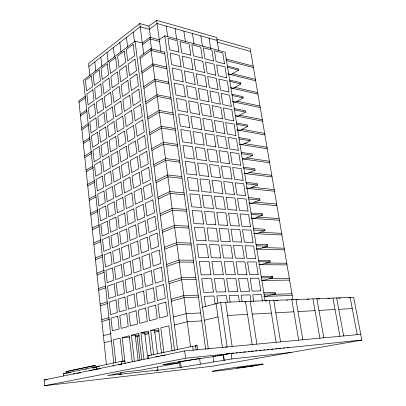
<?xml version="1.0" encoding="UTF-8"?>
<svg xmlns="http://www.w3.org/2000/svg" width="406" height="406" viewBox="0 0 406 406"><rect width="100%" height="100%" fill="white"/><g stroke="black" fill="none" stroke-linecap="round" stroke-linejoin="round"><path stroke-width="0.61" d="M218.702 50.263L216.677 37.489L156.63 20.3L149.017 26.121L139.765 23.553L88.559 63.534L89.914 75.912M88.884 66.498L140.182 26.755L149.444 29.293L157.071 23.507L217.154 40.493M265.154 300.953L225.163 52.181L164.77 35.809L159.299 39.793L149.966 37.322L142.303 43.026L135.02 41.163L83.504 80.149L113.802 363.446M142.516 44.655L150.184 38.966L159.522 41.422M85.321 96.156L78.876 100.82L106.428 364.613M205.68 349.307L164.613 52.186L150.834 48.715L139.847 56.667L177.579 349.662M79.033 102.322L85.483 97.673M140.06 58.322L151.057 50.39L164.841 53.836M80.297 114.401L86.793 109.879M141.77 71.593L152.854 63.869L166.678 67.127M80.454 115.918L86.955 111.411M141.983 73.258L153.082 65.564L166.907 68.797M81.728 128.118L88.275 123.744M143.714 86.676L154.899 79.2L168.764 82.23M81.89 129.651L88.944 124.957M143.927 88.366L155.128 80.911L168.997 83.92M83.174 141.973L89.772 137.746M145.678 101.936L156.965 94.705L170.875 97.506M83.337 143.521L89.939 139.314M145.896 103.642L157.193 96.435L171.109 99.211M84.636 155.97L91.797 151.58M147.662 117.364L159.056 110.386L173.012 112.954M84.798 157.533L91.457 153.478M147.885 119.09L159.289 112.137L173.25 114.68M227.396 66.046L238.368 68.842L238.576 70.116L231.192 74.547L228.147 73.801M86.113 170.104L92.664 166.277M149.672 132.965L161.167 126.251L175.169 128.575M86.28 171.682L93.38 167.556M149.895 134.711L161.405 128.022L175.412 130.321M229.644 80.058L240.641 82.672L240.854 83.961L233.409 88.264L230.968 87.706M87.605 184.385L94.207 180.716M151.707 148.748L163.308 142.298L177.356 144.379M231.922 94.212L242.945 96.648L243.158 97.947L235.647 102.124L232.587 101.475M87.772 185.978L94.928 182.02M151.93 150.509L163.547 144.089L177.6 146.145M234.221 108.519L245.27 110.767L245.483 112.081L237.911 116.121L235.46 115.644M89.112 198.808L95.765 195.301M153.762 164.709L165.47 158.533L179.564 160.36M89.279 200.422L95.943 196.93M153.991 166.496L165.714 160.35L179.812 162.146M236.546 122.972L247.614 125.033L247.838 126.362L240.195 130.265L237.124 129.722M90.634 213.383L97.902 209.76M155.843 180.853L167.658 174.961L181.797 176.529M90.802 215.013L97.516 211.683M156.071 182.659L167.901 176.798L182.045 178.335M238.89 137.583L249.989 139.446L250.213 140.791L242.504 144.556L240.042 144.16M92.172 228.111L99.5 224.665M157.944 197.189L169.875 191.581L184.06 192.886M92.345 229.755L99.115 226.594M158.178 199.016L170.119 193.439L184.309 194.713M241.265 152.346L252.39 154.011L252.613 155.371L244.838 158.995L242.372 158.639M243.661 167.267L254.811 168.734L255.039 170.104L247.198 173.58L244.102 173.2M93.725 242.986L101.114 239.728M160.071 213.713L172.114 208.395L186.344 209.43M93.898 244.651L100.724 241.661M160.309 215.561L172.367 210.278L186.603 211.282M246.087 182.35L257.262 183.608L257.49 184.994L249.578 188.323L246.478 187.993M95.293 258.018L102.743 254.948M162.227 230.43L174.382 225.416L188.658 226.172M95.471 259.698L102.353 256.886M162.466 232.298L174.636 227.319L188.917 228.045M248.538 197.595L259.733 198.641L259.967 200.041L251.989 203.218L248.883 202.949M96.882 273.208L104.393 270.335M164.405 247.345L176.681 242.641L191.003 243.113M97.059 274.908L103.997 272.274M164.648 249.233L176.935 244.569L191.262 245.011M261.088 214.272L262.235 213.835L262.469 215.251L254.42 218.276L251.309 218.063M98.485 288.559L105.474 286.088M166.607 264.458L179 260.073L193.373 260.256M253.522 228.583L264.768 229.197L265.001 230.628L256.881 233.491L253.76 233.338M98.663 290.275L105.661 287.824M166.856 266.372L179.259 262.022L193.637 262.174M266.153 245.107L267.321 244.722L267.559 246.168L259.368 248.868L256.237 248.776M100.104 304.074L107.154 301.79M168.84 281.779L181.355 277.719L195.768 277.602M100.287 305.809L107.93 303.353M169.089 283.718L181.614 279.693L196.037 279.546M258.612 260.261L269.904 260.419L270.147 261.88L261.88 264.413L258.744 264.382M101.744 319.755L108.849 317.659M171.099 299.308L183.735 295.578L198.194 295.162M101.926 321.506L109.635 319.258M171.347 301.267L183.999 297.578L198.468 297.126M271.325 276.623L272.517 276.283L272.761 277.76L264.418 280.125L261.906 280.155M202.538 307.281L220.625 302.429L353.662 297.273L361.842 340.066L212.15 366.242L44.635 385.7L44.158 379.986L184.659 350.936L360.741 334.326M103.398 335.605L111.163 333.544M173.382 317.045L186.141 313.66L200.65 312.93M157.604 366.912L157.98 370.018L156.29 370.465L180.137 367.486L231.922 358.94L291.072 352.438M263.819 292.645L275.156 292.325L275.405 293.817L266.986 296.004L263.839 296.111M125.129 363.746L122.236 337.599L129.27 335.823L132.194 361.644M134.371 361.249L131.417 335.28L138.679 333.443L141.74 359.726M143.988 359.264L140.897 332.884L148.403 330.986L151.311 355.255M153.63 354.763L150.692 330.408L158.452 328.444L161.507 353.21M104.139 342.7L111.335 340.888M174.407 324.998L187.222 321.77L201.752 320.897M142.496 333.179L144.714 332.615L147.825 358.879M135.294 336.645L138.933 336.067M144.851 334.6L149.002 333.57M154.361 332.24L158.65 331.174M204.34 320.258L218.017 316.873M178.178 362.193L200.823 358.29M68.67 372.82L66.203 373.337L66.046 371.576L93.756 365.639L95.243 365.491L95.43 367.339M68.117 371.297L95.243 365.491M96.537 369.419L96.252 366.638L121.384 361.32L124.825 360.98L122.373 361.497M148.576 358.726L148.22 355.692L192.683 346.293L197.143 345.734L197.692 349.774M63.595 376.027L63.377 373.637L92.908 367.394L96.638 367.014M69.903 372.556L71.136 372.297M85.311 369.308L86.544 369.049M195.311 346.12L197.143 345.734M94.025 369.922L98.161 369.069M99.267 368.841L100.292 368.628M207.512 348.967L209.237 348.622M225.366 347.282L227.101 346.932L220.625 302.429M44.635 385.7L185.613 358.224L361.842 340.066M178.102 361.913L178.254 363.091L141.049 370.135L126.022 371.81L107.57 375.575L121.074 374.048L120.881 372.241M121.074 374.048L119.095 374.423L157.98 370.018M219.6 355.286L229.913 353.474M228.106 353.844C206.517 358.407 184.507 360.102 162.928 364.74L178.254 363.091M214.804 356.021L216.017 355.839M217.205 355.656L218.428 355.468M160.954 355.839L165.338 355.209M155.884 356.889L159.02 356.438M256.795 365.37L237.068 367.851L255.039 365.659M44.158 379.986L47.223 379.646M76.998 373.195L80.692 372.799M73.227 373.977L74.486 373.84M96.313 369.201L98.14 369.008M89.594 370.592L92.025 370.333M63.377 373.637L65.072 373.459M112.848 365.979L114.091 365.847M66.046 371.576L67.497 371.429M96.252 366.638L99.348 366.319M120.46 364.212L121.714 364.08M118.242 364.669L121.374 364.349M231.719 353.19L233.602 352.992M236.119 352.738L237.378 352.606M239.89 352.347L241.149 352.22M243.666 351.961L245.549 351.769M248.066 351.51L249.325 351.378M251.212 351.185L253.095 350.992M255.613 350.733L256.871 350.606M259.383 350.348L261.271 350.155M263.788 349.896L265.042 349.764M267.559 349.505L268.818 349.378M271.335 349.119L273.218 348.927M275.735 348.668L276.993 348.536M278.876 348.343L280.764 348.15M283.281 347.891L284.54 347.764M287.052 347.506L288.94 347.313M94.933 367.389L93.938 367.491L93.756 365.639M127.976 362.659L129.834 362.467M148.22 355.692L149.459 355.575M122.236 337.599L129.697 337.056M131.417 335.28L135.213 335.011L138.187 360.812M134.929 335.417L139.283 335.102M143.12 333.133L148.748 332.737M154.752 330.555L159.152 330.256M140.897 332.884L144.714 332.615M150.692 330.408L154.534 330.149L157.411 353.773M227.573 315.467L247.508 314.366M252.217 314.107L271.386 313.046M275.811 312.803L293.848 311.803M298.019 311.575L315.026 310.631M318.959 310.412L335.021 309.524M338.741 309.321L352.246 308.575M244.874 301.866L246.137 301.82M265.773 301.049L267.041 300.998M275.907 300.653L277.805 300.577M286.672 300.227L287.94 300.176M296.806 299.831L298.07 299.78M306.936 299.435L308.839 299.359M317.705 299.009L319.603 298.938M327.835 298.613L329.738 298.537M337.97 298.217L340.502 298.116M348.734 297.791L350.637 297.72M263.89 296.405L292.239 295.466M264.062 294.162L275.405 293.817M272.416 294.355L291.944 293.751M261.956 280.445L289.62 280.104M269.214 278.612L289.331 278.409M261.439 277.861L272.761 277.76M261.2 276.364L272.517 276.283M259.424 264.682L287.032 264.905M265.412 263.002L286.748 263.225M258.85 261.743L270.147 261.88M256.293 249.066L284.469 249.863M262.266 247.533L284.19 248.198M256.287 245.803L267.559 246.168M256.054 244.336L267.321 244.722M253.816 233.623L281.937 234.972M259.779 232.232L281.657 233.328M253.755 230.035L265.001 230.628M251.365 218.347L279.424 220.235M256.688 217.048L279.15 218.606M251.248 214.439L262.469 215.251M251.015 213.003L262.235 213.835M248.939 203.228L276.943 205.649M254.252 202.051L276.669 204.04M248.766 199.011L259.967 200.041M246.538 188.272L274.486 191.211M251.223 187.151L274.212 189.617M246.315 183.751L257.49 184.994M244.163 173.474L272.05 176.92M248.837 172.459L271.781 175.341M243.889 168.657L255.039 170.104M242.433 158.913L269.64 162.776M246.478 157.919L269.376 161.212M241.484 153.722L252.613 155.371M239.484 144.333L267.255 148.769M244.143 143.526L266.991 147.221M239.109 138.943L250.213 140.791M237.185 129.986L264.895 134.904M241.834 129.281L264.636 133.371M236.759 124.317L247.838 126.362M235.521 115.913L262.555 121.171M238.931 115.06L262.301 119.653M234.435 109.848L245.483 112.081M232.653 101.739L260.241 107.58M236.668 101.099L259.987 106.078M232.13 95.532L243.158 97.947M231.029 87.97L257.952 94.116M234.424 87.275L257.698 92.629M229.857 81.362L240.854 83.961M228.213 74.059L255.678 80.789M232.207 73.587L255.43 79.317M227.599 67.34L238.576 70.116M226.634 60.59L253.435 67.589M225.782 58.926L253.187 66.132M217.286 42.128L250.695 51.511M216.809 39.133L250.203 48.629L292.949 299.664M350.129 297.41L357.199 334.661M336.63 297.933L343.669 335.94M332.915 298.08L339.944 336.29M316.868 298.699L323.846 337.807M312.94 298.852L319.903 338.178M295.954 299.511L302.851 339.786M291.787 299.674L298.669 340.182M273.776 300.369L280.571 341.893M269.356 300.541L276.131 342.309M262.443 301.191L261.383 294.548L252.694 294.817L253.765 301.622M251.116 301.729L250.05 294.893L241.103 295.167L242.113 301.765M250.223 301.282L256.886 344.126M209.08 38.21L210.709 48.684M245.523 301.465L252.162 344.572M200.843 35.885L202.457 46.451M239.388 301.871L238.383 295.253L229.167 295.532L230.161 302.231M192.444 33.51L194.038 44.173M227.355 302.343L226.36 295.619L216.86 295.908L217.936 303.333M225.624 302.237L232.136 346.46M183.872 31.084L185.39 41.437M231.09 353.25L231.922 358.94M216.114 303.642L222.478 347.856M223.432 354.702L224.244 360.325M223.244 354.732L224.056 360.355M215.124 304.069L213.967 295.999L204.172 296.299L205.659 306.89M175.123 28.613L176.62 39.062M213.008 356.295L213.795 361.908M166.191 26.085L167.668 36.636M164.77 35.809L208.308 348.774M156.63 20.3L160.888 51.389M199.605 358.488L200.356 364.05M195.56 345.876L196.108 349.921M192.683 346.293L193.226 350.337M149.017 26.121L150.519 37.352M149.966 37.322L151.55 49.172M150.834 48.715L190.576 346.922M184.659 350.936L185.613 358.224M139.765 23.553L143.729 53.988M180.543 361.787L181.249 367.252M179.432 362.04L180.137 367.486M135.02 41.163L174.529 350.49M133.239 32.135L134.503 42.051M172.058 351.094L168.85 325.815L160.822 327.845L163.907 352.702M126.459 37.388L127.682 47.208M119.831 42.523L121.018 52.242M113.36 47.538L114.482 56.921M107.032 52.44L108.118 61.732M137.157 336.508L139.913 360.289M100.845 57.231L101.901 66.437M94.801 61.915L95.821 71.04M122.754 361.695L120.161 338.127L113.345 339.847L115.842 363.05M121.384 361.32L121.698 364.228M92.908 367.394L93.162 369.922M91.32 75.897L85.412 80.347L86.564 91.015L92.502 86.666L91.32 75.897M99.191 69.959L93.116 74.542L94.309 85.341L100.429 80.865L99.191 69.959M107.301 63.849L101.043 68.563L102.287 79.505L108.585 74.892L107.301 63.849M115.654 57.55L109.209 62.412L110.503 73.486L116.994 68.736L115.654 57.55M124.261 51.065L117.618 56.074L118.968 67.289L125.662 62.392L124.261 51.065M133.138 44.371L126.286 49.537L127.697 60.9L134.594 55.85L133.138 44.371M92.842 89.762L86.894 94.08L88.051 104.86L94.04 100.642L92.842 89.762M100.779 83.996L94.654 88.447L95.862 99.358L102.028 95.019L100.779 83.996M108.955 78.064L102.647 82.646L103.906 93.695L110.254 89.224L108.955 78.064M117.38 71.948L110.879 76.668L112.188 87.863L118.735 83.255L117.38 71.948M126.063 65.645L119.359 70.512L120.724 81.85L127.474 77.099L126.063 65.645M135.015 59.149L128.103 64.163L129.529 75.653L136.487 70.751L135.015 59.149M94.385 103.769L88.386 107.955L89.559 118.846L95.593 114.761L94.385 103.769M102.388 98.181L96.212 102.495L97.43 113.523L103.647 109.321L102.388 98.181M110.63 92.431L104.266 96.872L105.54 108.037L111.939 103.708L110.63 92.431M119.12 86.503L112.563 91.076L113.893 102.393L120.491 97.927L119.12 86.503M127.88 80.393L121.12 85.108L122.5 96.572L129.306 91.969L127.88 80.393M136.908 74.085L129.935 78.952L131.377 90.568L138.4 85.823L136.908 74.085M95.943 117.923L89.893 121.973L91.076 132.97L97.161 129.032L95.943 117.923M104.007 112.518L97.78 116.689L99.013 127.829L105.281 123.769L104.007 112.518M112.32 106.951L105.905 111.249L107.189 122.531L113.644 118.349L112.32 106.951M120.881 101.211L114.274 105.641L115.614 117.075L122.267 112.761L120.881 101.211M129.717 95.293L122.896 99.861L124.297 111.452L131.158 107.001L129.717 95.293M138.827 89.193L131.793 93.903L133.249 105.646L140.334 101.058L138.827 89.193M97.511 132.219L91.416 136.132L92.614 147.246L98.749 143.445L97.511 132.219M105.646 127.002L99.368 131.031L100.617 142.288L106.935 138.375L105.646 127.002M114.025 121.622L107.56 125.774L108.859 137.182L115.37 133.148L114.025 121.622M122.663 116.08L115.994 120.359L117.349 131.92L124.063 127.758L122.663 116.08M131.574 110.366L124.698 114.776L126.109 126.489L133.031 122.201L131.574 110.366M140.765 104.469L133.67 109.021L135.142 120.897L142.288 116.466L140.765 104.469M99.105 146.667L92.959 150.438L94.167 161.669L100.348 158.01L99.105 146.667M107.301 141.638L100.972 145.521L102.231 156.899L108.605 153.133L107.301 141.638M115.751 136.457L109.229 140.456L110.544 151.986L117.111 148.104L115.751 136.457M124.464 131.113L117.74 135.239L119.11 146.921L125.88 142.917L124.464 131.113M133.452 125.601L126.515 129.859L127.941 141.699L134.924 137.568L133.452 125.601M142.724 119.912L135.563 124.307L137.055 136.309L144.262 132.051L142.724 119.912M100.708 161.268L94.512 164.892L95.735 176.24L101.967 172.733L100.708 161.268M108.975 156.432L102.596 160.167L103.865 171.662L110.29 168.048L108.975 156.432M117.496 151.448L110.919 155.295L112.249 166.947L118.867 163.222L117.496 151.448M126.286 146.312L119.501 150.276L120.886 162.09L127.712 158.249L126.286 146.312M135.35 141.009L128.352 145.104L129.793 157.076L136.842 153.113L135.35 141.009M144.709 135.538L137.482 139.76L138.989 151.905L146.261 147.809L144.709 135.538M102.332 176.026L96.085 179.498L97.318 190.962L103.606 187.608L102.332 176.026M110.665 171.388L104.23 174.966L105.519 186.587L111.995 183.126L110.665 171.388M119.262 166.607L112.629 170.297L113.969 182.076L120.648 178.508L119.262 166.607M128.123 161.674L121.282 165.481L122.683 177.422L129.57 173.743L128.123 161.674M137.269 156.589L130.209 160.517L131.671 172.621L138.781 168.825L137.269 156.589M146.713 151.336L139.42 155.391L140.948 167.668L148.286 163.75L146.713 151.336M103.972 190.937L97.673 194.256L98.922 205.842L105.261 202.645L103.972 190.937M112.376 186.501L105.89 189.922L107.189 201.665L113.721 198.367L112.376 186.501M121.044 181.929L114.355 185.456L115.71 197.362L122.445 193.961L121.044 181.929M129.986 177.209L123.084 180.853L124.5 192.926L131.448 189.414L129.986 177.209M139.212 172.342L132.087 176.102L133.564 188.343L140.74 184.72L139.212 172.342M148.738 167.318L141.384 171.2L142.922 183.619L150.332 179.873L148.738 167.318M105.626 206.004L99.277 209.171L100.541 220.879L106.93 217.839L105.626 206.004M114.106 201.777L107.56 205.04L108.874 216.911L115.461 213.774L114.106 201.777M122.851 197.417L116.101 200.782L117.471 212.82L124.266 209.582L122.851 197.417M131.869 192.921L124.906 196.392L126.337 208.598L133.346 205.258L131.869 192.921M141.176 188.277L133.99 191.86L135.482 204.243L142.719 200.797L141.176 188.277M150.788 183.482L143.369 187.186L144.927 199.747L152.402 196.189L150.788 183.482M107.306 221.234L100.901 224.244L102.175 236.079L108.62 233.196L107.306 221.234M115.852 217.22L109.255 220.321L110.579 232.318L117.227 229.349L115.852 217.22M124.672 213.079L117.862 216.276L119.247 228.446L126.104 225.381L124.672 213.079M133.772 208.806L126.743 212.105L128.189 224.447L135.264 221.285L133.772 208.806M143.161 204.396L135.909 207.801L137.421 220.321L144.724 217.058L143.161 204.396M152.864 199.838L145.373 203.355L146.952 216.063L154.493 212.688L152.864 199.838M108.996 236.632L102.54 239.474L103.829 251.436L110.325 248.721L108.996 236.632M117.618 232.831L110.965 235.764L112.305 247.893L119.009 245.097L117.618 232.831M126.515 228.913L119.648 231.938L121.049 244.239L127.961 241.352L126.515 228.913M135.695 224.873L128.606 227.994L130.067 240.474L137.208 237.49L135.695 224.873M145.17 220.697L137.852 223.919L139.38 236.581L146.749 233.506L145.17 220.697M154.965 216.383L147.403 219.712L148.997 232.567L156.614 229.385L154.965 216.383M110.706 252.192L104.2 254.872L105.499 266.96L112.051 264.418L110.706 252.192M119.405 248.619L112.69 251.38L114.05 263.641L120.81 261.012L119.405 248.619M128.377 244.93L121.45 247.777L122.866 260.216L129.844 257.505L128.377 244.93M137.639 241.118L130.488 244.057L131.97 256.678L139.167 253.882L137.639 241.118M147.205 237.185L139.821 240.22L141.364 253.029L148.804 250.142L147.205 237.185M157.086 233.12L149.459 236.256L151.068 249.259L158.756 246.275L157.086 233.12M112.437 267.924L105.875 270.432L107.189 282.652L113.797 280.282L112.437 267.924M121.211 264.575L114.441 267.163L115.811 279.556L122.627 277.11L121.211 264.575M130.265 261.119L123.277 263.788L124.708 276.364L131.742 273.842L130.265 261.119M139.608 257.551L132.392 260.307L133.889 273.071L141.156 270.462L139.608 257.551M149.261 253.867L141.806 256.709L143.369 269.665L150.875 266.975L149.261 253.867M159.238 250.055L151.534 252.999L153.163 266.153L160.923 263.367L159.238 250.055M114.187 283.83L107.565 286.164L108.894 298.517L115.563 296.319L114.187 283.83M123.038 280.713L116.207 283.119L117.593 295.654L124.469 293.386L123.038 280.713M132.168 277.496L125.119 279.978L126.565 292.696L133.665 290.361L132.168 277.496M141.598 274.172L134.32 276.74L135.832 289.645L143.161 287.235L141.598 274.172M151.342 270.741L143.82 273.39L145.399 286.499L152.976 284.002L151.342 270.741M161.41 267.194L153.635 269.934L155.285 283.241L163.121 280.663L161.41 267.194M115.959 299.912L109.275 302.064L110.62 314.554L117.344 312.539L115.959 299.912M124.881 297.03L117.994 299.252L119.394 311.925L126.332 309.849L124.881 297.03M134.097 294.056L126.982 296.355L128.448 309.215L135.609 307.068L134.097 294.056M143.612 290.985L136.264 293.355L137.796 306.413L145.196 304.201L143.612 290.985M153.443 287.813L145.85 290.265L147.449 303.526L155.097 301.232L153.443 287.813M163.613 284.535L155.762 287.067L157.432 300.536L165.338 298.166L163.613 284.535M117.745 316.167L111.005 318.142L112.366 330.763L119.151 328.936L117.745 316.167M126.748 313.528L119.795 315.569L121.216 328.378L128.215 326.495L126.748 313.528M136.046 310.808L128.869 312.909L130.351 325.916L137.578 323.968L136.046 310.808M145.647 307.997L138.233 310.169L139.781 323.374L147.251 321.364L145.647 307.997M155.574 305.089L147.911 307.332L149.53 320.75L157.249 318.669L155.574 305.089M165.836 302.084L157.914 304.404L159.604 318.035L167.587 315.883L165.836 302.084M258.12 365.151L253.542 365.902A25.69 0.558 -8.1 0 1 213.145 371.348A25.69 0.558 -8.1 0 1 243.438 366.349A25.69 0.558 -8.1 0 1 258.12 365.151M213.409 292.122L203.624 292.376L201.711 278.719L211.475 278.628L213.409 292.122M225.797 291.802L216.302 292.046L214.358 278.602L223.833 278.516L225.797 291.802M237.809 291.493L228.598 291.731L226.629 278.491L235.82 278.404L237.809 291.493M249.472 291.188L240.535 291.422L238.54 278.379L247.462 278.293L249.472 291.188M260.799 290.899L252.116 291.122L250.101 278.267L258.769 278.186L260.799 290.899M210.922 274.796L201.163 274.842L199.275 261.352L209.009 261.464L210.922 274.796M223.275 274.74L213.81 274.786L211.886 261.5L221.331 261.606L223.275 274.74M235.257 274.684L226.071 274.725L224.122 261.642L233.293 261.743L235.257 274.684M246.889 274.629L237.972 274.669L236.003 261.779L244.904 261.88L246.889 274.629M258.191 274.578L249.528 274.618L247.533 261.911L256.181 262.007L258.191 274.578M208.466 257.678L198.737 257.521L196.869 244.189L206.573 244.503L208.466 257.678M220.783 257.876L211.343 257.724L209.445 244.595L218.864 244.894L220.783 257.876M232.734 258.069L223.569 257.922L221.646 244.985L230.791 245.275L232.734 258.069M244.336 258.257L235.439 258.114L233.491 245.366L242.372 245.65L244.336 258.257M255.613 258.439L246.97 258.297L244.996 245.731L253.623 246.011L255.613 258.439M206.04 240.758L196.337 240.403L194.489 227.228L204.167 227.736L206.04 240.758M218.316 241.21L208.902 240.865L207.03 227.883L216.418 228.375L218.316 241.21M230.238 241.641L221.097 241.311L219.194 228.517L228.314 228.994L230.238 241.641M241.814 242.067L232.937 241.743L231.014 229.136L239.87 229.598L241.814 242.067M253.06 242.478L244.437 242.164L242.489 229.735L251.096 230.187L253.06 242.478M203.639 224.036L193.966 223.488L192.139 210.465L201.787 211.161L203.639 224.036M215.88 224.731L206.497 224.198L204.639 211.369L214.008 212.044L215.88 224.731M227.771 225.401L218.656 224.888L216.774 212.242L225.868 212.896L227.771 225.401M239.317 226.056L230.466 225.553L228.558 213.089L237.393 213.729L239.317 226.056M250.538 226.69L241.935 226.203L240.007 213.916L248.594 214.535L250.538 226.69M201.264 207.507L191.622 206.771L189.815 193.901L199.437 194.778L201.264 207.507M213.475 208.44L204.111 207.725L202.279 195.042L211.622 195.895L213.475 208.44M225.33 209.344L216.241 208.648L214.383 196.149L223.452 196.976L225.33 209.344M236.85 210.222L228.02 209.547L226.132 197.225L234.947 198.032L236.85 210.222M248.041 211.079L239.459 210.425L237.556 198.27L246.122 199.052L248.041 211.079M198.92 191.165L189.303 190.247L187.521 177.523L197.113 178.584L198.92 191.165M211.095 192.332L201.762 191.439L199.95 178.899L209.263 179.929L211.095 192.332M222.919 193.464L213.85 192.596L212.013 180.234L221.062 181.233L222.919 193.464M234.409 194.565L225.599 193.723L223.736 181.533L232.526 182.502L234.409 194.565M245.574 195.636L237.013 194.814L235.125 182.791L243.671 183.735L245.574 195.636M196.6 175.011L187.014 173.91L185.253 161.339L194.814 162.578L196.6 175.011M208.74 176.407L199.432 175.336L197.641 162.943L206.928 164.146L208.74 176.407M220.534 177.762L211.49 176.722L209.674 164.501L218.697 165.668L220.534 177.762M231.993 179.076L223.204 178.067L221.361 166.013L230.131 167.15L231.993 179.076M243.133 180.355L234.592 179.376L232.724 167.485L241.25 168.586L243.133 180.355M194.307 159.045L184.75 157.767L183.01 145.338L192.54 146.749L194.307 159.045M206.41 160.659L197.133 159.421L195.362 147.165L204.619 148.535L206.41 160.659M218.174 162.233L209.156 161.025L207.359 148.941L216.357 150.271L218.174 162.233M229.603 163.76L220.839 162.588L219.017 150.667L227.766 151.956L229.603 163.76M240.717 165.242L232.196 164.105L230.349 152.341L238.855 153.6L240.717 165.242M192.038 143.257L182.512 141.806L180.792 129.519L190.297 131.097L192.038 143.257M204.111 145.089L194.855 143.683L193.104 131.564L202.34 133.097L204.111 145.089M215.84 146.87L206.847 145.505L205.071 133.554L214.043 135.041L215.84 146.87M227.243 148.606L218.499 147.276L216.697 135.482L225.421 136.934L227.243 148.606M238.327 150.291L229.826 148.997L227.999 137.36L236.485 138.771L238.327 150.291M189.8 127.641L180.3 126.027L178.599 113.878L188.074 115.624L189.8 127.641M201.833 129.692L192.606 128.118L190.876 116.136L200.082 117.831L201.833 129.692M213.531 131.681L204.563 130.153L202.807 118.334L211.754 119.978L213.531 131.681M224.904 133.615L216.185 132.133L214.404 120.465L223.102 122.069L224.904 133.615M235.962 135.497L227.482 134.056L225.675 122.541L234.14 124.099L235.962 135.497M187.582 112.208L178.112 110.427L176.427 98.414L185.877 100.318L187.582 112.208M199.585 114.462L190.384 112.731L188.668 100.881L197.849 102.733L199.585 114.462M211.247 116.654L202.305 114.974L200.564 103.281L209.491 105.078L211.247 116.654M222.589 118.785L213.896 117.151L212.13 105.611L220.808 107.362L222.589 118.785M233.623 120.861L225.163 119.268L223.376 107.879L231.821 109.579L233.623 120.861M185.39 96.938L175.95 94.999L174.286 83.123L183.705 85.184L185.39 96.938M197.357 99.399L188.181 97.516L186.491 85.793L195.641 87.797L197.357 99.399M208.988 101.789L200.072 99.957L198.351 88.391L207.253 90.34L208.988 101.789M220.306 104.114L211.627 102.332L209.882 90.914L218.54 92.812L220.306 104.114M231.308 106.377L222.869 104.641L221.103 93.37L229.527 95.217L231.308 106.377M183.223 81.845L173.814 79.749L172.164 68L181.553 70.218L183.223 81.845M195.154 84.499L186.009 82.464L184.334 70.872L193.459 73.024L195.154 84.499M206.755 87.087L197.864 85.103L196.159 73.664L205.035 75.755L206.755 87.087M218.042 89.599L209.389 87.671L207.664 76.374L216.296 78.414L218.042 89.599M229.02 92.045L220.6 90.168L218.849 79.018L227.253 80.997L229.02 92.045M181.081 66.914L171.697 64.661L170.068 53.044L179.432 55.414L181.081 66.914M192.977 69.766L183.857 67.579L182.198 56.109L191.302 58.413L192.977 69.766M204.548 72.537L195.677 70.411L193.992 59.093L202.843 61.331L204.548 72.537M215.799 75.237L207.172 73.166L205.461 61.991L214.074 64.168L215.799 75.237M226.751 77.861L218.357 75.846L216.626 64.813L225.005 66.929L226.751 77.861M178.96 52.146L169.606 49.745L167.993 38.255L177.326 40.767L178.96 52.146M190.825 55.186L181.726 52.851L180.086 41.513L189.16 43.955L190.825 55.186M202.361 58.144L193.515 55.876L191.85 44.68L200.676 47.055L202.361 58.144M213.586 61.022L204.979 58.814L203.289 47.756L211.876 50.07L213.586 61.022M224.508 63.823L216.134 61.676L214.419 50.755L222.782 53.008L224.508 63.823"/></g></svg>
